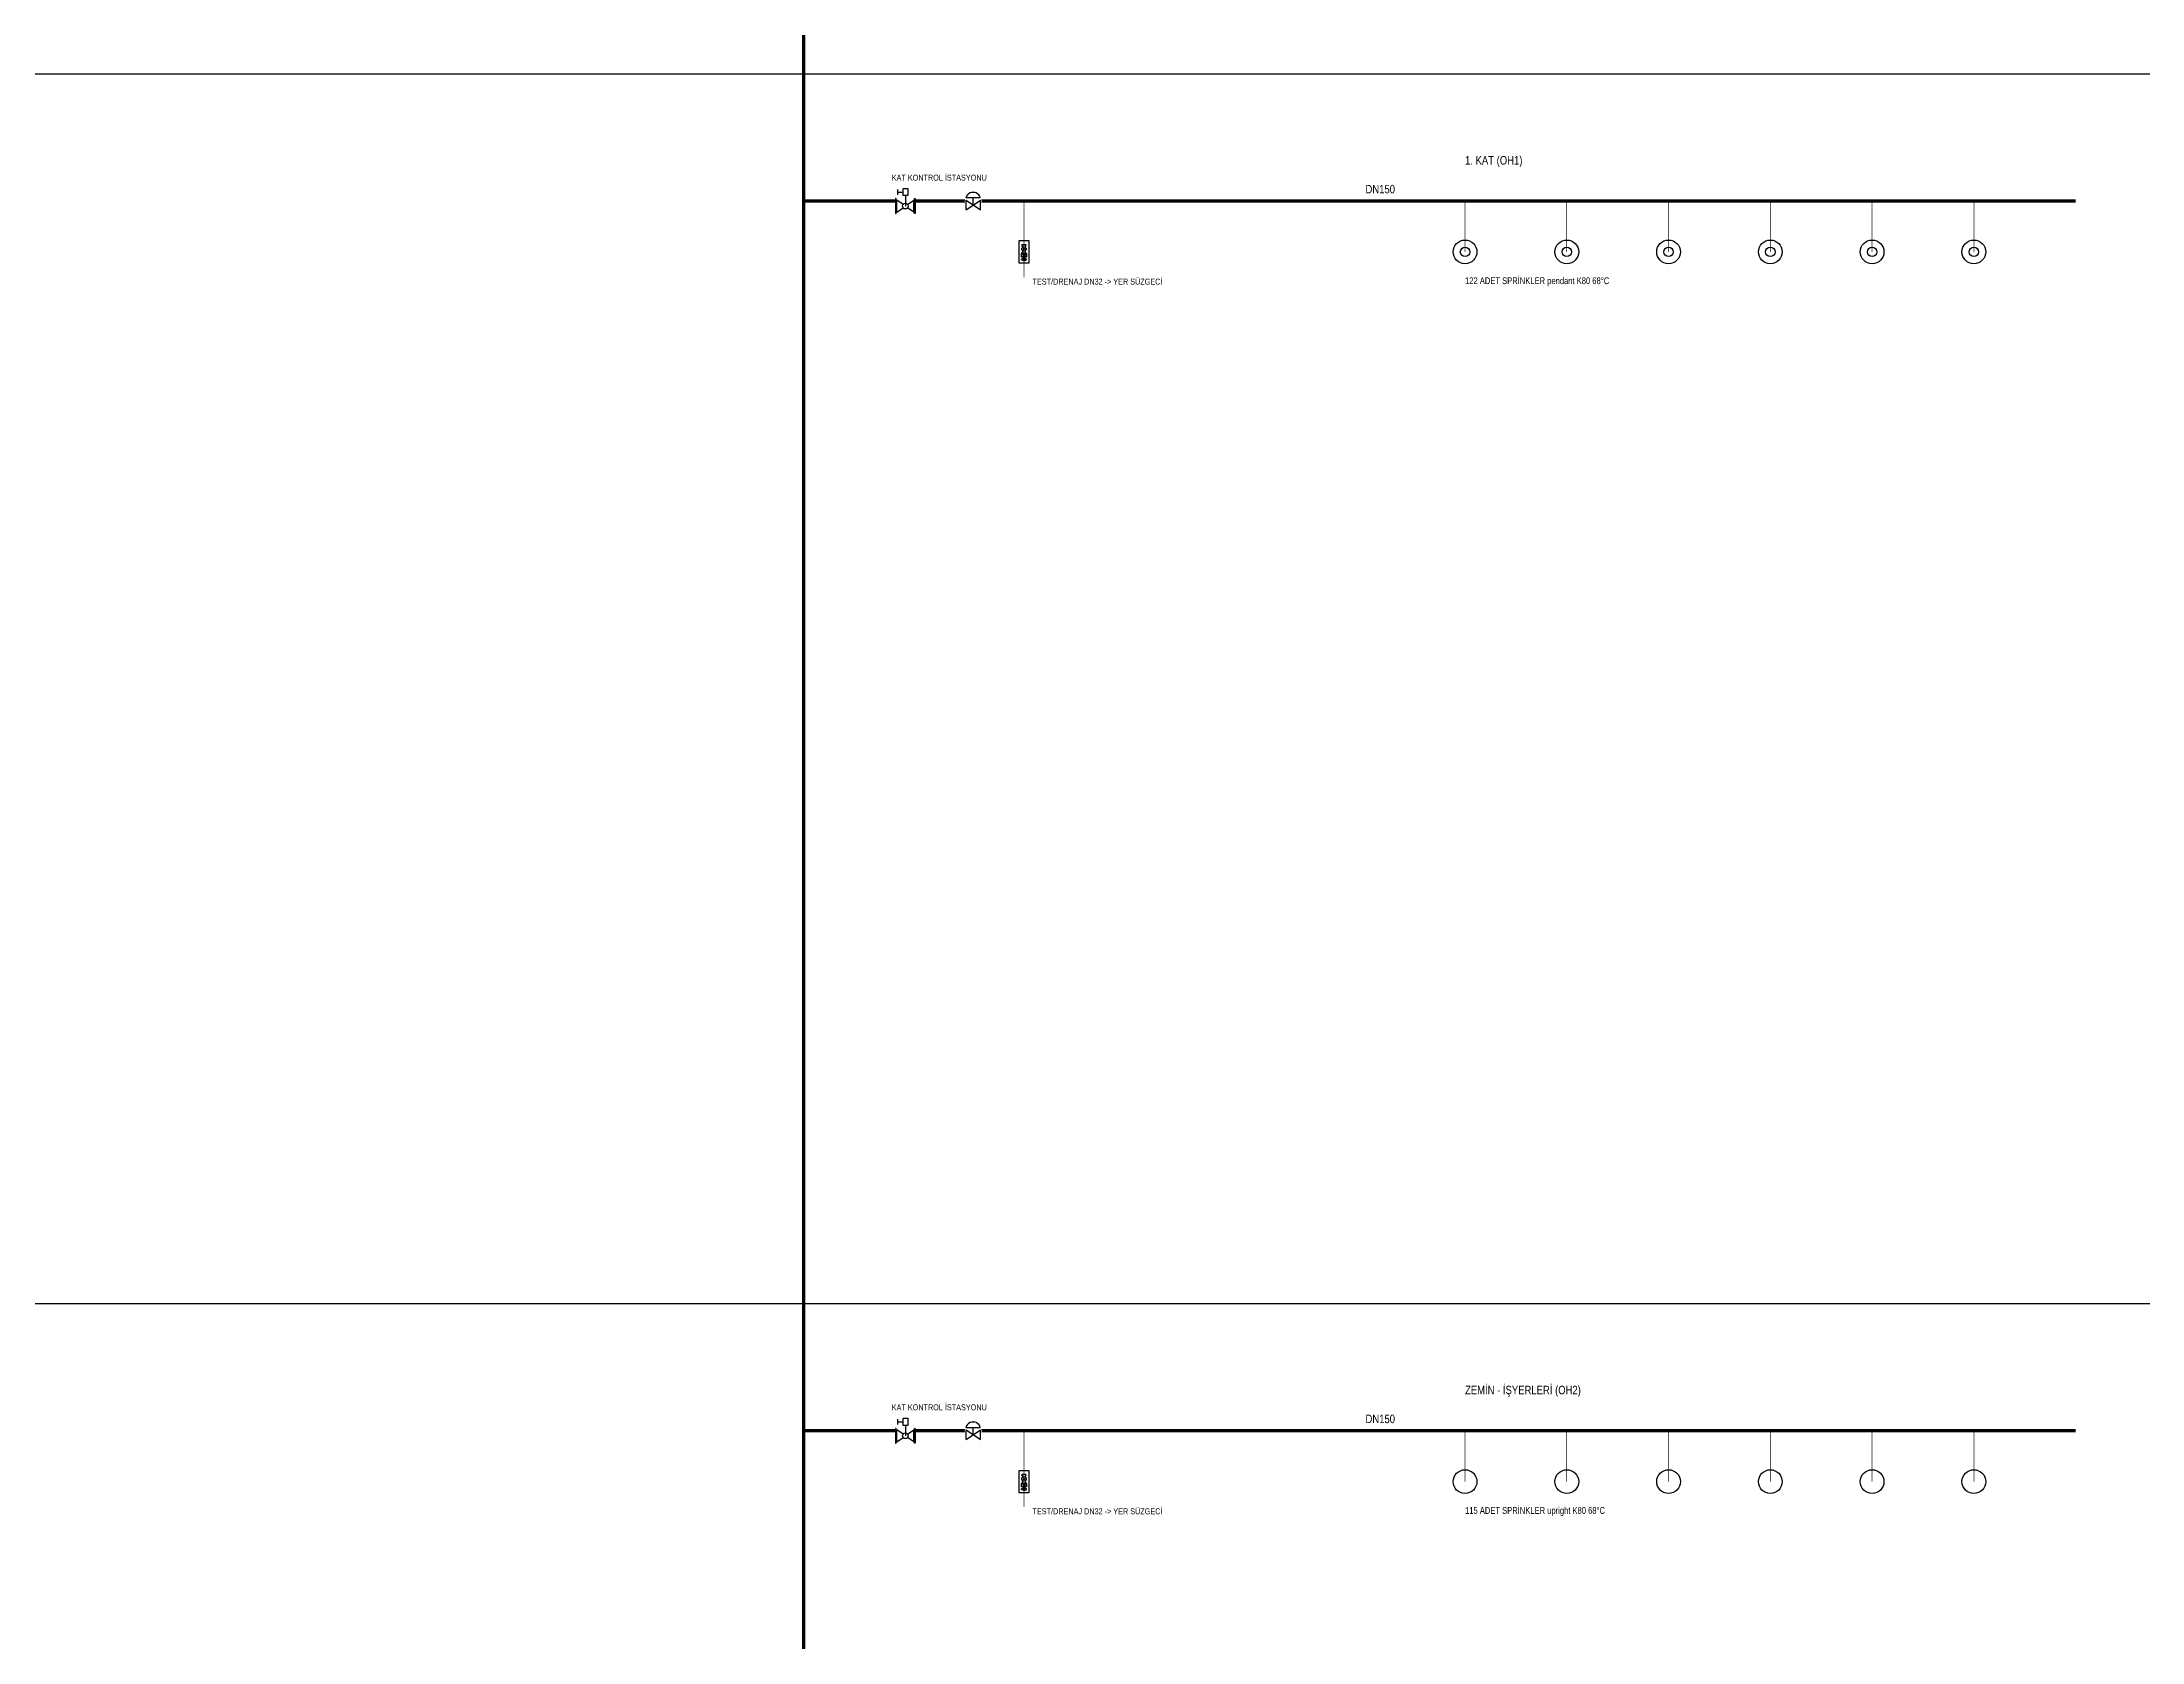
# Model space of a CAD drawing. Header units: centimetres. Extents: x 247996 to 276712, y -458149 to -450648.
# Drawn here: x 258602 to 261078, y -454399 to -452512 of the extents above; entities that cross this region are included whole.
import ezdxf
from ezdxf.enums import TextEntityAlignment as Align

# ---------------------------------------------------------------- set-up
doc = ezdxf.new("R2010")
doc.units = ezdxf.units.CM
for name, color, linetype in [('MTY-SPRINKLER', 15, 'Continuous'), ('MTY-SPRINKLER-BORU', 140, 'Continuous'), ('MTY-SPRINKLER-CAP', 141, 'Continuous'), ('MTY-YANGIN-SEMA', 7, 'Continuous'), ('MTY-YANGIN-VANA', 1, 'Continuous')]:
    doc.layers.add(name, color=color, linetype=linetype)
doc.styles.add('ROTAS', font='arial.ttf')

# ---------------------------------------------------------------- blocks, each defined once
blk = doc.blocks.new('ASL-IZL-KELEBEK')
for p, q in [((-4.4, -6.8), (-17.1, 1.9)), ((-17.1, -22.4), (-17.1, 1.9)), ((-15.3, 12.6), (-15.3, 23.4)), ((-15.3, 12.6), (-15.3, 23.4)), ((-15.3, 12.6), (-15.3, 23.4)), ((-15.3, 12.6), (-15.3, 23.4)), ((-15.3, 18), (-4.7, 18)), ((-15.3, 18), (-4.7, 18)), ((-15.3, 18), (-4.7, 18)), ((-15.3, 18), (-4.7, 18)), ((0.1, 10.8), (0.1, -10.2)), ((4.6, -6.7), (17.1, 1.9)), ((17.1, -22.4), (17.1, 1.9)), ((-17.1, -22.4), (-4.4, -13.6)), ((17.1, -22.4), (4.6, -13.7))]:
    blk.add_line(p, q)
for points in [[(-18.2, 4.8), (-20, 4.8), (-20, -25.2), (-18.2, -25.2), (-18.2, 4.8)], [(4.9, 25.2), (4.9, 10.8), (-4.7, 10.8), (-4.7, 25.2), (4.9, 25.2)], [(4.9, 25.2), (4.9, 10.8), (-4.7, 10.8), (-4.7, 25.2), (4.9, 25.2)], [(4.9, 25.2), (4.9, 10.8), (-4.7, 10.8), (-4.7, 25.2), (4.9, 25.2)], [(4.9, 25.2), (4.9, 10.8), (-4.7, 10.8), (-4.7, 25.2), (4.9, 25.2)], [(18.2, 4.8), (20, 4.8), (20, -25.2), (18.2, -25.2), (18.2, 4.8)]]:
    blk.add_lwpolyline(points)
blk.add_circle((0.1, -10.2), 5.68)
blk = doc.blocks.new('ASL-FS')
for p, q in [((-16.3, 7.7), (16.2, 7.7)), ((-16.2, -20), (-16.2, 2)), ((-16.2, 2), (16.3, -20)), ((-16.2, -20), (16.3, 2)), ((0.1, -9), (0.1, 7.7)), ((16.3, -20), (16.3, 2))]:
    blk.add_line(p, q)
blk.add_lwpolyline([(16.2, 7.7), (14.8, 11.1), (12.8, 14.1), (10.1, 16.6), (7, 18.5), (3.5, 19.6), (-0.1, 20), (-3.7, 19.6), (-7.2, 18.5), (-10.3, 16.6), (-12.9, 14.1), (-15, 11.1), (-16.3, 7.7)])
blk = doc.blocks.new('ASL-TEST')
for p, q in [((-34.2, 4.8), (-31.8, 10.2)), ((-28.5, 10.2), (-26.1, 4.8)), ((-27.4, 0), (-21.1, 0)), ((-21.1, 10.2), (-6.9, -10.2)), ((-21.1, -10.2), (-6.9, 10.2)), ((-21.1, 10.2), (-6.9, -10.2)), ((-21.1, -10.2), (-6.9, 10.2)), ((-6.9, 0), (-5.6, 0)), ((-5.6, 8.4), (3.3, 4)), ((-5.6, -8.4), (-5.6, 8.4)), ((5, -6.3), (17.5, 6.3)), ((5, 6.3), (17.5, -6.3)), ((19.2, 4), (28, 8.4)), ((28, -8.4), (28, 8.4)), ((-34.2, -4.8), (-31.8, -10.2)), ((-28.5, -10.2), (-26.1, -4.8)), ((-5.6, -8.4), (3.3, -4)), ((19.2, -4), (28, -8.4))]:
    blk.add_line(p, q)
for points in [[(-44.2, -18.7), (-44.2, 18.7), (44.2, 18.7), (44.2, -18.7), (-44.2, -18.7)], [(-34.2, -4.8), (-34.2, 4.8)], [(-27.4, -2.4), (-27.4, 2.4), (-33.2, 2.4), (-33.2, -2.4), (-27.4, -2.4)], [(-31.8, 10.2), (-28.5, 10.2)], [(-26.1, -4.8), (-26.1, 4.8)], [(-21.1, -10.2), (-21.1, 10.2), (-6.9, 10.2), (-6.9, -10.2), (-21.1, -10.2)], [(-31.8, -10.2), (-28.5, -10.2)]]:
    blk.add_lwpolyline(points)
blk.add_circle((11.2, 0), 8.88)
blk = doc.blocks.new('ASL-SPR-UP')
blk.add_circle((0, 0), 12.5)
blk = doc.blocks.new('ASL-SPR-PE')
for radius in [12.5, 5]:
    blk.add_circle((0, 0), radius)

msp = doc.modelspace()

# ---------------------------------------------------------------- linework, layer by layer
at = {"layer": 'MTY-SPRINKLER-BORU'}
for points, const_width in [([(258650, -456510), (259500, -456510), (259500, -451250)], 4), ([(259500, -452700), (261000, -452700)], 4), ([(259760, -452700), (259760, -452790)], 1), ([(260280, -452700), (260280, -452760)], 0.8), ([(260400, -452700), (260400, -452760)], 0.8), ([(260520, -452700), (260520, -452760)], 0.8), ([(260640, -452700), (260640, -452760)], 0.8), ([(260760, -452700), (260760, -452760)], 0.8), ([(260880, -452700), (260880, -452760)], 0.8), ([(259500, -454150), (261000, -454150)], 4), ([(259760, -454150), (259760, -454240)], 1), ([(260280, -454150), (260280, -454210)], 0.8), ([(260400, -454150), (260400, -454210)], 0.8), ([(260520, -454150), (260520, -454210)], 0.8), ([(260640, -454150), (260640, -454210)], 0.8), ([(260760, -454150), (260760, -454210)], 0.8), ([(260880, -454150), (260880, -454210)], 0.8)]:
    msp.add_lwpolyline(points, dxfattribs=dict(at, const_width=const_width))
at = {"layer": 'MTY-YANGIN-SEMA'}
for points in [[(256800, -452550), (263900, -452550)], [(256800, -454000), (263900, -454000)]]:
    msp.add_lwpolyline(points, dxfattribs=at)

# ---------------------------------------------------------------- block references
at = {"layer": 'MTY-SPRINKLER', "xscale": 1.12, "yscale": 1.12}
for name, p in [('ASL-SPR-PE', (260280, -452760)), ('ASL-SPR-PE', (260400, -452760)), ('ASL-SPR-PE', (260520, -452760)), ('ASL-SPR-PE', (260640, -452760)), ('ASL-SPR-PE', (260760, -452760)), ('ASL-SPR-PE', (260880, -452760)), ('ASL-SPR-UP', (260280, -454210)), ('ASL-SPR-UP', (260400, -454210)), ('ASL-SPR-UP', (260520, -454210)), ('ASL-SPR-UP', (260640, -454210)), ('ASL-SPR-UP', (260760, -454210)), ('ASL-SPR-UP', (260880, -454210))]:
    msp.add_blockref(name, p, dxfattribs=at)

# ---------------------------------------------------------------- texts
at = {"layer": 'MTY-YANGIN-VANA', "style": 'ROTAS', "width": 0.8}
for p in [(259770, -452795), (259770, -454245)]:
    msp.add_text('TEST/DRENAJ DN32 -> YER SÜZGECİ', height=7, dxfattribs=at).set_placement(p, align=Align.MIDDLE_LEFT)

# ---------------------------------------------------------------- wipeouts: each hides what was drawn before it
for points in [[(260278, -452662.5), (260341.5, -452662.5), (260341.5, -452647.5), (260278, -452647.5)], [(260278.4, -452800), (260420.5, -452800), (260420.5, -452788), (260278.4, -452788)], [(260278, -454112.5), (260396.1, -454112.5), (260396.1, -454097.5), (260278, -454097.5)], [(260278.4, -454250), (260420.5, -454250), (260420.5, -454238), (260278.4, -454238)]]:
    msp.add_wipeout(points)

# ---------------------------------------------------------------- next in the draw order: texts
at = {"layer": 'MTY-YANGIN-SEMA', "style": 'ROTAS', "width": 0.8}
for s, p in [('1. KAT (OH1)', (260280, -452660)), ('ZEMİN - İŞYERLERİ (OH2)', (260280, -454110))]:
    msp.add_text(s, height=10, dxfattribs=at).set_placement(p, align=Align.BOTTOM_LEFT)
for s, p in [('122 ADET SPRİNKLER pendant K80 68°C', (260280, -452790)), ('115 ADET SPRİNKLER upright K80 68°C', (260280, -454240))]:
    msp.add_text(s, height=8, dxfattribs=at).set_placement(p, align=Align.TOP_LEFT)

# ---------------------------------------------------------------- next in the draw order: wipeouts: each hides what was drawn before it
for points in [[(259632, -452700), (259631.1, -452695.4), (259628.5, -452691.5), (259624.6, -452688.9), (259620, -452688), (259615.4, -452688.9), (259611.5, -452691.5), (259608.9, -452695.4), (259608, -452700), (259608.9, -452704.6), (259611.5, -452708.5), (259615.4, -452711.1), (259620, -452712), (259624.6, -452711.1), (259628.5, -452708.5), (259631.1, -452704.6)], [(259710, -452700), (259709.2, -452696.2), (259707.1, -452692.9), (259703.8, -452690.8), (259700, -452690), (259696.2, -452690.8), (259692.9, -452692.9), (259690.8, -452696.2), (259690, -452700), (259690.8, -452703.8), (259692.9, -452707.1), (259696.2, -452709.2), (259700, -452710), (259703.8, -452709.2), (259707.1, -452707.1), (259709.2, -452703.8)], [(260163.6, -452696.5), (260192.4, -452696.5), (260192.4, -452681.5), (260163.6, -452681.5)], [(259768, -452760), (259767.4, -452756.9), (259765.7, -452754.3), (259763.1, -452752.6), (259760, -452752), (259756.9, -452752.6), (259754.3, -452754.3), (259752.6, -452756.9), (259752, -452760), (259752.6, -452763.1), (259754.3, -452765.7), (259756.9, -452767.4), (259760, -452768), (259763.1, -452767.4), (259765.7, -452765.7), (259767.4, -452763.1)], [(259632, -454150), (259631.1, -454145.4), (259628.5, -454141.5), (259624.6, -454138.9), (259620, -454138), (259615.4, -454138.9), (259611.5, -454141.5), (259608.9, -454145.4), (259608, -454150), (259608.9, -454154.6), (259611.5, -454158.5), (259615.4, -454161.1), (259620, -454162), (259624.6, -454161.1), (259628.5, -454158.5), (259631.1, -454154.6)], [(259710, -454150), (259709.2, -454146.2), (259707.1, -454142.9), (259703.8, -454140.8), (259700, -454140), (259696.2, -454140.8), (259692.9, -454142.9), (259690.8, -454146.2), (259690, -454150), (259690.8, -454153.8), (259692.9, -454157.1), (259696.2, -454159.2), (259700, -454160), (259703.8, -454159.2), (259707.1, -454157.1), (259709.2, -454153.8)], [(260163.6, -454146.5), (260192.4, -454146.5), (260192.4, -454131.5), (260163.6, -454131.5)], [(259768, -454210), (259767.4, -454206.9), (259765.7, -454204.3), (259763.1, -454202.6), (259760, -454202), (259756.9, -454202.6), (259754.3, -454204.3), (259752.6, -454206.9), (259752, -454210), (259752.6, -454213.1), (259754.3, -454215.7), (259756.9, -454217.4), (259760, -454218), (259763.1, -454217.4), (259765.7, -454215.7), (259767.4, -454213.1)]]:
    msp.add_wipeout(points)

# ---------------------------------------------------------------- next in the draw order: block references
at = {"layer": 'MTY-YANGIN-VANA'}
for name, p, xscale, yscale in [('ASL-IZL-KELEBEK', (259620, -452700), 0.5850000000000001, 0.5850000000000001), ('ASL-FS', (259700, -452700), 0.52, 0.52), ('ASL-IZL-KELEBEK', (259620, -454150), 0.5850000000000001, 0.5850000000000001), ('ASL-FS', (259700, -454150), 0.52, 0.52)]:
    msp.add_blockref(name, p, dxfattribs=dict(at, xscale=xscale, yscale=yscale))
at = {"layer": 'MTY-YANGIN-VANA', "xscale": 0.3, "yscale": 0.3, "rotation": 90}
for p in [(259760, -452760), (259760, -454210)]:
    msp.add_blockref('ASL-TEST', p, dxfattribs=at)

# ---------------------------------------------------------------- next in the draw order: texts
at = {"layer": 'MTY-SPRINKLER-CAP', "style": 'ROTAS', "width": 0.8}
for p in [(260180, -452694), (260180, -454144)]:
    msp.add_text('DN150', height=10, dxfattribs=at).set_placement(p, align=Align.BOTTOM_CENTER)

# ---------------------------------------------------------------- next in the draw order: wipeouts: each hides what was drawn before it
for points in [[(259620.7, -452679.8), (259696.5, -452679.8), (259696.5, -452669.2), (259620.7, -452669.2)], [(259620.7, -454129.8), (259696.5, -454129.8), (259696.5, -454119.2), (259620.7, -454119.2)]]:
    msp.add_wipeout(points)

# ---------------------------------------------------------------- next in the draw order: texts
at = {"layer": 'MTY-YANGIN-VANA', "style": 'ROTAS', "width": 0.8}
for p in [(259660, -452678), (259660, -454128)]:
    msp.add_text('KAT KONTROL İSTASYONU', height=7, dxfattribs=at).set_placement(p, align=Align.BOTTOM_CENTER)

doc.saveas('drawing.dxf')
